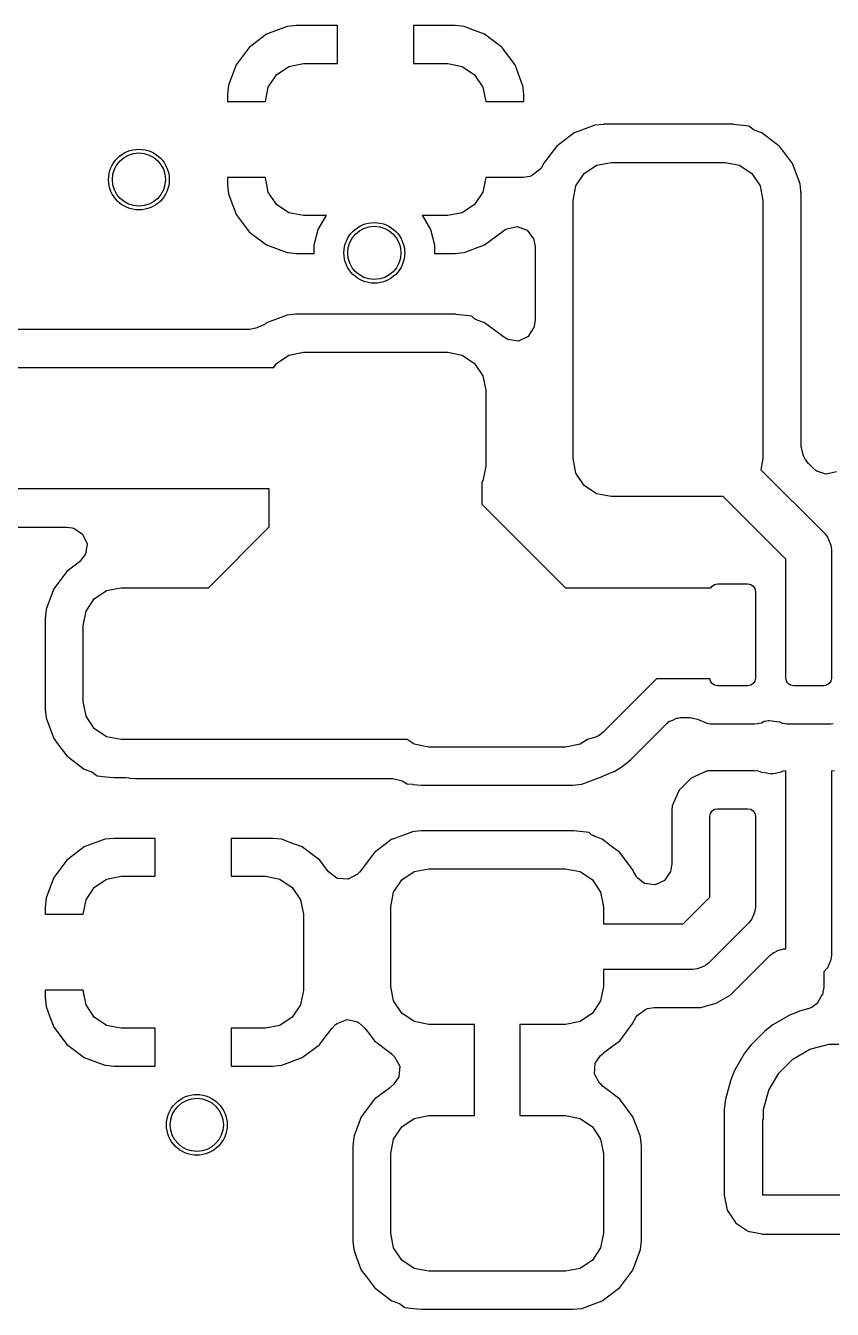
# Model space of a CAD drawing. Header units: inches. Extents: x 0.01 to 5.35, y 0.01 to 3.37.
# Drawn here: x 1.5702 to 1.7792, y 2.6481 to 2.9807 of the extents above; entities that cross this region are included whole.
import ezdxf

# ---------------------------------------------------------------- set-up
doc = ezdxf.new("R2010")
doc.units = ezdxf.units.IN
doc.header["$MEASUREMENT"] = 0
doc.layers.add('BLACK', color=250, linetype='CONTINUOUS')

msp = doc.modelspace()

# ---------------------------------------------------------------- linework, layer by layer
at = {"layer": 'BLACK', "linetype": 'CONTINUOUS'}
for p, q in [((1.63263, 2.97852), (1.6281, 2.97513)), ((1.63794, 2.9805), (1.63263, 2.97852)), ((1.63263, 2.97852), (1.63263, 2.97852)), ((1.64028, 2.98075), (1.63794, 2.9805)), ((1.63794, 2.9805), (1.63794, 2.9805)), ((1.65102, 2.98075), (1.64028, 2.98075)), ((1.65102, 2.97091), (1.65102, 2.98075)), ((1.68145, 2.98075), (1.67071, 2.98075)), ((1.67071, 2.98075), (1.67071, 2.97091)), ((1.68379, 2.9805), (1.68145, 2.98075)), ((1.68145, 2.98075), (1.68145, 2.98075)), ((1.68579, 2.97975), (1.68379, 2.9805)), ((1.68379, 2.9805), (1.68379, 2.9805)), ((1.6891, 2.97852), (1.68579, 2.97975)), ((1.69126, 2.9769), (1.6891, 2.97852)), ((1.6891, 2.97852), (1.6891, 2.97852)), ((1.6281, 2.97513), (1.62471, 2.97059)), ((1.6281, 2.97513), (1.6281, 2.97513)), ((1.69363, 2.97513), (1.69126, 2.9769)), ((1.69376, 2.97495), (1.69363, 2.97513)), ((1.69363, 2.97513), (1.69363, 2.97513)), ((1.69702, 2.97059), (1.69376, 2.97495)), ((1.62471, 2.97059), (1.62273, 2.96529)), ((1.62471, 2.97059), (1.62471, 2.97059)), ((1.63307, 2.96483), (1.63521, 2.96802)), ((1.63521, 2.96802), (1.6384, 2.97016)), ((1.6384, 2.97016), (1.64217, 2.97091)), ((1.64217, 2.97091), (1.65102, 2.97091)), ((1.67071, 2.97091), (1.67957, 2.97091)), ((1.67957, 2.97091), (1.68333, 2.97016)), ((1.68333, 2.97016), (1.68653, 2.96802)), ((1.68653, 2.96802), (1.68866, 2.96483)), ((1.69897, 2.96536), (1.69702, 2.97059)), ((1.69702, 2.97059), (1.69702, 2.97059)), ((1.62273, 2.96529), (1.62248, 2.96295)), ((1.62273, 2.96529), (1.62273, 2.96529)), ((1.63232, 2.96106), (1.63307, 2.96483)), ((1.68866, 2.96483), (1.68941, 2.96106)), ((1.699, 2.96529), (1.69897, 2.96536)), ((1.69925, 2.96295), (1.699, 2.96529)), ((1.699, 2.96529), (1.699, 2.96529)), ((1.62248, 2.96295), (1.62248, 2.96106)), ((1.62248, 2.96295), (1.62248, 2.96295)), ((1.62248, 2.96106), (1.63232, 2.96106)), ((1.68941, 2.96106), (1.69925, 2.96106)), ((1.69925, 2.96106), (1.69925, 2.96295)), ((1.69925, 2.96295), (1.69925, 2.96295)), ((1.69925, 2.96295), (1.69925, 2.96295)), ((1.69925, 2.96295), (1.69925, 2.96295)), ((1.71766, 2.95492), (1.71376, 2.95347)), ((1.71986, 2.95516), (1.71766, 2.95492)), ((1.71993, 2.95517), (1.71986, 2.95516)), ((1.72, 2.95518), (1.71993, 2.95517)), ((1.72001, 2.95518), (1.72, 2.95518)), ((1.7533, 2.95518), (1.72001, 2.95518)), ((1.75342, 2.95518), (1.7533, 2.95518)), ((1.7533, 2.95518), (1.7533, 2.95518)), ((1.7533, 2.95518), (1.7533, 2.95518)), ((1.75361, 2.95514), (1.75342, 2.95518)), ((1.75762, 2.95471), (1.75361, 2.95514)), ((1.75901, 2.95367), (1.75762, 2.95471)), ((1.71235, 2.95294), (1.70781, 2.94955)), ((1.71376, 2.95347), (1.71235, 2.95294)), ((1.71235, 2.95294), (1.71235, 2.95294)), ((1.76096, 2.95294), (1.75901, 2.95367)), ((1.76319, 2.95127), (1.76096, 2.95294)), ((1.76096, 2.95294), (1.76096, 2.95294)), ((1.76096, 2.95294), (1.76096, 2.95294)), ((1.76096, 2.95294), (1.76096, 2.95294)), ((1.76549, 2.94955), (1.76319, 2.95127)), ((1.70654, 2.94784), (1.70457, 2.94522)), ((1.70781, 2.94955), (1.70654, 2.94784)), ((1.70781, 2.94955), (1.70781, 2.94955)), ((1.70781, 2.94955), (1.70781, 2.94955)), ((1.76579, 2.94916), (1.76549, 2.94955)), ((1.76549, 2.94955), (1.76549, 2.94955)), ((1.76889, 2.94501), (1.76579, 2.94916)), ((1.70436, 2.9449), (1.70384, 2.94401)), ((1.70439, 2.94496), (1.70436, 2.9449)), ((1.70436, 2.9449), (1.70436, 2.9449)), ((1.70441, 2.94498), (1.70439, 2.94496)), ((1.70442, 2.94501), (1.70441, 2.94498)), ((1.70457, 2.94522), (1.70442, 2.94501)), ((1.70442, 2.94501), (1.70442, 2.94501)), ((1.71493, 2.94243), (1.71812, 2.94457)), ((1.71812, 2.94457), (1.72189, 2.94531)), ((1.72189, 2.94531), (1.75142, 2.94531)), ((1.75142, 2.94531), (1.75518, 2.94457)), ((1.75518, 2.94457), (1.75838, 2.94243)), ((1.76983, 2.94249), (1.76889, 2.94501)), ((1.76889, 2.94501), (1.76889, 2.94501)), ((1.76889, 2.94501), (1.76889, 2.94501)), ((1.76889, 2.94501), (1.76889, 2.94501)), ((1.63232, 2.94138), (1.62248, 2.94138)), ((1.62248, 2.94138), (1.62248, 2.93949)), ((1.63307, 2.93761), (1.63232, 2.94138)), ((1.68941, 2.94138), (1.68866, 2.93761)), ((1.69911, 2.94138), (1.68941, 2.94138)), ((1.70081, 2.94169), (1.69911, 2.94138)), ((1.70125, 2.94185), (1.70081, 2.94169)), ((1.70346, 2.9435), (1.70125, 2.94185)), ((1.70358, 2.94366), (1.70346, 2.9435)), ((1.70384, 2.94401), (1.70358, 2.94366)), ((1.7128, 2.93924), (1.71493, 2.94243)), ((1.75838, 2.94243), (1.76051, 2.93924)), ((1.77079, 2.93992), (1.76983, 2.94249)), ((1.62248, 2.93949), (1.62273, 2.93715)), ((1.71205, 2.93547), (1.7128, 2.93924)), ((1.76051, 2.93924), (1.76126, 2.93547)), ((1.77087, 2.9397), (1.77079, 2.93992)), ((1.77095, 2.939), (1.77087, 2.9397)), ((1.77087, 2.9397), (1.77087, 2.9397)), ((1.77087, 2.9397), (1.77087, 2.9397)), ((1.77109, 2.93765), (1.77095, 2.939)), ((1.62273, 2.93715), (1.62273, 2.93715)), ((1.62273, 2.93715), (1.62361, 2.93481)), ((1.62361, 2.93481), (1.62471, 2.93185)), ((1.63521, 2.93442), (1.63307, 2.93761)), ((1.6384, 2.93228), (1.63521, 2.93442)), ((1.68653, 2.93442), (1.68333, 2.93228)), ((1.68866, 2.93761), (1.68653, 2.93442)), ((1.71205, 2.86854), (1.71205, 2.93547)), ((1.76126, 2.93547), (1.76126, 2.86854)), ((1.77111, 2.9375), (1.77109, 2.93765)), ((1.77112, 2.93743), (1.77111, 2.9375)), ((1.77112, 2.93736), (1.77112, 2.93743)), ((1.77112, 2.8716), (1.77112, 2.93736)), ((1.62471, 2.93185), (1.62471, 2.93185)), ((1.62471, 2.93185), (1.62631, 2.92971)), ((1.64217, 2.93154), (1.6384, 2.93228)), ((1.64814, 2.93154), (1.64217, 2.93154)), ((1.64599, 2.92788), (1.64805, 2.93145)), ((1.64805, 2.93145), (1.64814, 2.93154)), ((1.67957, 2.93154), (1.67295, 2.93154)), ((1.67295, 2.93154), (1.67304, 2.93145)), ((1.67304, 2.93145), (1.67509, 2.92788)), ((1.68333, 2.93228), (1.67957, 2.93154)), ((1.62631, 2.92971), (1.6281, 2.92732)), ((1.64493, 2.92391), (1.64599, 2.92788)), ((1.67509, 2.92788), (1.67616, 2.92391)), ((1.69378, 2.92741), (1.6944, 2.92784)), ((1.6944, 2.92784), (1.69486, 2.92809)), ((1.69486, 2.92809), (1.69755, 2.92867)), ((1.69755, 2.92867), (1.70012, 2.92771)), ((1.6281, 2.92732), (1.6281, 2.92732)), ((1.6281, 2.92732), (1.62851, 2.92701)), ((1.62851, 2.92701), (1.63263, 2.92392)), ((1.6891, 2.92392), (1.69363, 2.92732)), ((1.69363, 2.92732), (1.69377, 2.92742)), ((1.69363, 2.92732), (1.69363, 2.92732)), ((1.69377, 2.92742), (1.69378, 2.92741)), ((1.70012, 2.92771), (1.70177, 2.92551)), ((1.70177, 2.92551), (1.70188, 2.92523)), ((1.70188, 2.92523), (1.70219, 2.92352)), ((1.63263, 2.92392), (1.63263, 2.92392)), ((1.63263, 2.92392), (1.63794, 2.92194)), ((1.63794, 2.92194), (1.63794, 2.92194)), ((1.63794, 2.92194), (1.63821, 2.92192)), ((1.63821, 2.92192), (1.64028, 2.92169)), ((1.64028, 2.92169), (1.64028, 2.92169)), ((1.64028, 2.92169), (1.64028, 2.92169)), ((1.64028, 2.92169), (1.64493, 2.92169)), ((1.64493, 2.92169), (1.64493, 2.92391)), ((1.67616, 2.92391), (1.67616, 2.92169)), ((1.67616, 2.92169), (1.68145, 2.92169)), ((1.68145, 2.92169), (1.68286, 2.92184)), ((1.68145, 2.92169), (1.68145, 2.92169)), ((1.68145, 2.92169), (1.68145, 2.92169)), ((1.68286, 2.92184), (1.68379, 2.92194)), ((1.68379, 2.92194), (1.6891, 2.92392)), ((1.68379, 2.92194), (1.68379, 2.92194)), ((1.6891, 2.92392), (1.6891, 2.92392)), ((1.70219, 2.92352), (1.70219, 2.90428)), ((1.63793, 2.90571), (1.63262, 2.90373)), ((1.64014, 2.90595), (1.63793, 2.90571)), ((1.63793, 2.90571), (1.63793, 2.90571)), ((1.6402, 2.90596), (1.64014, 2.90595)), ((1.64028, 2.90596), (1.6402, 2.90596)), ((1.68145, 2.90596), (1.64028, 2.90596)), ((1.64028, 2.90596), (1.64028, 2.90596)), ((1.68156, 2.90596), (1.68145, 2.90596)), ((1.68145, 2.90596), (1.68145, 2.90596)), ((1.68145, 2.90596), (1.68145, 2.90596)), ((1.68176, 2.90593), (1.68156, 2.90596)), ((1.68577, 2.9055), (1.68176, 2.90593)), ((1.68647, 2.90478), (1.68577, 2.9055)), ((1.6868, 2.90459), (1.68647, 2.90478)), ((1.68911, 2.90373), (1.6868, 2.90459)), ((1.62816, 2.90203), (1.54847, 2.90203)), ((1.62986, 2.90234), (1.62816, 2.90203)), ((1.63099, 2.90276), (1.62986, 2.90234)), ((1.63221, 2.90342), (1.63099, 2.90276)), ((1.63262, 2.90373), (1.63221, 2.90342)), ((1.63262, 2.90373), (1.63262, 2.90373)), ((1.69364, 2.90034), (1.68911, 2.90373)), ((1.68911, 2.90373), (1.68911, 2.90373)), ((1.70122, 2.90148), (1.70037, 2.90017)), ((1.70141, 2.90164), (1.70122, 2.90148)), ((1.70148, 2.90189), (1.70141, 2.90164)), ((1.70186, 2.90248), (1.70148, 2.90189)), ((1.70199, 2.90291), (1.70186, 2.90248)), ((1.70217, 2.90387), (1.70199, 2.90291)), ((1.70219, 2.90428), (1.70213, 2.90408)), ((1.70213, 2.90408), (1.70217, 2.90387)), ((1.69368, 2.9003), (1.69364, 2.90034)), ((1.69364, 2.90034), (1.69364, 2.90034)), ((1.69364, 2.90034), (1.69364, 2.90034)), ((1.69373, 2.90027), (1.69368, 2.9003)), ((1.69378, 2.90023), (1.69373, 2.90027)), ((1.69379, 2.90024), (1.69378, 2.90023)), ((1.69485, 2.89955), (1.69379, 2.90024)), ((1.69515, 2.89941), (1.69485, 2.89955)), ((1.69787, 2.89902), (1.69515, 2.89941)), ((1.70037, 2.90017), (1.69787, 2.89902)), ((1.63521, 2.89322), (1.6384, 2.89535)), ((1.6384, 2.89535), (1.64217, 2.8961)), ((1.64217, 2.8961), (1.67957, 2.8961)), ((1.67957, 2.8961), (1.68333, 2.89535)), ((1.68333, 2.89535), (1.68653, 2.89322)), ((1.54833, 2.89217), (1.6345, 2.89217)), ((1.6345, 2.89217), (1.63521, 2.89322)), ((1.68653, 2.89322), (1.68866, 2.89003)), ((1.68866, 2.89003), (1.68941, 2.88626)), ((1.68941, 2.88626), (1.68941, 2.86657)), ((1.77172, 2.86926), (1.77112, 2.8716)), ((1.7128, 2.86478), (1.71205, 2.86854)), ((1.76126, 2.86854), (1.76069, 2.86566)), ((1.77222, 2.86836), (1.77172, 2.86926)), ((1.77305, 2.86724), (1.77222, 2.86836)), ((1.68941, 2.86657), (1.68866, 2.86281)), ((1.71493, 2.86158), (1.7128, 2.86478)), ((1.76069, 2.86566), (1.77725, 2.8491)), ((1.77417, 2.86612), (1.77305, 2.86724)), ((1.77498, 2.86547), (1.77417, 2.86612)), ((1.77524, 2.8653), (1.77498, 2.86547)), ((1.77753, 2.86454), (1.77524, 2.8653)), ((1.7776, 2.86453), (1.77753, 2.86454)), ((1.78029, 2.86512), (1.7776, 2.86453)), ((1.68866, 2.86281), (1.68843, 2.86246)), ((1.68843, 2.86246), (1.68843, 2.85673)), ((1.71812, 2.85945), (1.71493, 2.86158)), ((1.63331, 2.86067), (1.54833, 2.86067)), ((1.63331, 2.85083), (1.63331, 2.86067)), ((1.72189, 2.8587), (1.71812, 2.85945)), ((1.75094, 2.8587), (1.72189, 2.8587)), ((1.76717, 2.84248), (1.75094, 2.8587)), ((1.68843, 2.85673), (1.71008, 2.83508)), ((1.5458, 2.85081), (1.58083, 2.85081)), ((1.58083, 2.85081), (1.5822, 2.85061)), ((1.5822, 2.85061), (1.58263, 2.85048)), ((1.58263, 2.85048), (1.58495, 2.849)), ((1.58495, 2.849), (1.58609, 2.84649)), ((1.61756, 2.83508), (1.63331, 2.85083)), ((1.77725, 2.8491), (1.77798, 2.8482)), ((1.77798, 2.8482), (1.77824, 2.84757)), ((1.58609, 2.84649), (1.5857, 2.84377)), ((1.77824, 2.84757), (1.77886, 2.84607)), ((1.77886, 2.84607), (1.77898, 2.84492)), ((1.77898, 2.84492), (1.77898, 2.83409)), ((1.58413, 2.84177), (1.58085, 2.83931)), ((1.58564, 2.84365), (1.58413, 2.84177)), ((1.5857, 2.84377), (1.58564, 2.84365)), ((1.5857, 2.84377), (1.5857, 2.84377)), ((1.76717, 2.83409), (1.76717, 2.84248)), ((1.58084, 2.83931), (1.57745, 2.83478)), ((1.58085, 2.83931), (1.58084, 2.83931)), ((1.58084, 2.83931), (1.58084, 2.83931)), ((1.57745, 2.83478), (1.5755, 2.82956)), ((1.57745, 2.83478), (1.57745, 2.83478)), ((1.57745, 2.83478), (1.57745, 2.83478)), ((1.59115, 2.83433), (1.59492, 2.83508)), ((1.59492, 2.83508), (1.61756, 2.83508)), ((1.71008, 2.83508), (1.74778, 2.83508)), ((1.74778, 2.83508), (1.74806, 2.83549)), ((1.74806, 2.83549), (1.7487, 2.83591)), ((1.7487, 2.83591), (1.74945, 2.83606)), ((1.74945, 2.83606), (1.75732, 2.83606)), ((1.75732, 2.83606), (1.75808, 2.83591)), ((1.75808, 2.83591), (1.75871, 2.83549)), ((1.75871, 2.83549), (1.75914, 2.83485)), ((1.75914, 2.83485), (1.75929, 2.83409)), ((1.58583, 2.829), (1.58796, 2.8322)), ((1.58796, 2.8322), (1.59115, 2.83433)), ((1.75929, 2.83409), (1.75929, 2.81165)), ((1.76717, 2.81165), (1.76717, 2.83409)), ((1.77898, 2.83409), (1.77898, 2.81165)), ((1.57547, 2.82947), (1.57522, 2.82712)), ((1.5755, 2.82956), (1.57547, 2.82947)), ((1.57547, 2.82947), (1.57547, 2.82947)), ((1.5755, 2.82956), (1.5755, 2.82956)), ((1.58508, 2.82524), (1.58583, 2.829)), ((1.57522, 2.82712), (1.57522, 2.82712)), ((1.57522, 2.82712), (1.57522, 2.80367)), ((1.58508, 2.80555), (1.58508, 2.82524)), ((1.7337, 2.81146), (1.71988, 2.79763)), ((1.74752, 2.81146), (1.7337, 2.81146)), ((1.74763, 2.8109), (1.74752, 2.81146)), ((1.75929, 2.81165), (1.75914, 2.8109)), ((1.76732, 2.8109), (1.76717, 2.81165)), ((1.77898, 2.81165), (1.77883, 2.8109)), ((1.74806, 2.81026), (1.74763, 2.8109)), ((1.7487, 2.80983), (1.74806, 2.81026)), ((1.74945, 2.80969), (1.7487, 2.80983)), ((1.75732, 2.80969), (1.74945, 2.80969)), ((1.75808, 2.80983), (1.75732, 2.80969)), ((1.75871, 2.81026), (1.75808, 2.80983)), ((1.75914, 2.8109), (1.75871, 2.81026)), ((1.76774, 2.81026), (1.76732, 2.8109)), ((1.76838, 2.80983), (1.76774, 2.81026)), ((1.76913, 2.80969), (1.76838, 2.80983)), ((1.77701, 2.80969), (1.76913, 2.80969)), ((1.77776, 2.80983), (1.77701, 2.80969)), ((1.7784, 2.81026), (1.77776, 2.80983)), ((1.77883, 2.8109), (1.7784, 2.81026)), ((1.58583, 2.80178), (1.58508, 2.80555)), ((1.57522, 2.80367), (1.57522, 2.80359)), ((1.57522, 2.80359), (1.57523, 2.80353)), ((1.57523, 2.80353), (1.57547, 2.80132)), ((1.57547, 2.80132), (1.57641, 2.79878)), ((1.58796, 2.79859), (1.58583, 2.80178)), ((1.73916, 2.80126), (1.73945, 2.80138)), ((1.73945, 2.80138), (1.73989, 2.8014)), ((1.73989, 2.8014), (1.74236, 2.8014)), ((1.74236, 2.8014), (1.74433, 2.80098)), ((1.57641, 2.79878), (1.57745, 2.79601)), ((1.59115, 2.79646), (1.58796, 2.79859)), ((1.72699, 2.79052), (1.73644, 2.79997)), ((1.73644, 2.79997), (1.73671, 2.80012)), ((1.73671, 2.80012), (1.73689, 2.80037)), ((1.73689, 2.80037), (1.7379, 2.80077)), ((1.7379, 2.80077), (1.73885, 2.80129)), ((1.73885, 2.80129), (1.73916, 2.80126)), ((1.74433, 2.80098), (1.74669, 2.79994)), ((1.74669, 2.79994), (1.74768, 2.79982)), ((1.74768, 2.79982), (1.75909, 2.79982)), ((1.75909, 2.79982), (1.75912, 2.79983)), ((1.75909, 2.79982), (1.75909, 2.79982)), ((1.75912, 2.79983), (1.7598, 2.79991)), ((1.7598, 2.79991), (1.76002, 2.79992)), ((1.76002, 2.79992), (1.7603, 2.79996)), ((1.7603, 2.79996), (1.7609, 2.80003)), ((1.7609, 2.80003), (1.76157, 2.80045)), ((1.76157, 2.80045), (1.76225, 2.80059)), ((1.76225, 2.80059), (1.76258, 2.80063)), ((1.76258, 2.80063), (1.76285, 2.80067)), ((1.76285, 2.80067), (1.76554, 2.80031)), ((1.76554, 2.80031), (1.76627, 2.79998)), ((1.76627, 2.79998), (1.76636, 2.79994)), ((1.76636, 2.79994), (1.76638, 2.79994)), ((1.76638, 2.79994), (1.76638, 2.79994)), ((1.76638, 2.79994), (1.76737, 2.79982)), ((1.76737, 2.79982), (1.77877, 2.79982)), ((1.77877, 2.79982), (1.77878, 2.79982)), ((1.77878, 2.79982), (1.77881, 2.79983)), ((1.77881, 2.79983), (1.77948, 2.79991)), ((1.57745, 2.79601), (1.57745, 2.79601)), ((1.57745, 2.79601), (1.57856, 2.79453)), ((1.59492, 2.79571), (1.59115, 2.79646)), ((1.59863, 2.79571), (1.59492, 2.79571)), ((1.66905, 2.79571), (1.59863, 2.79571)), ((1.67088, 2.79449), (1.66905, 2.79571)), ((1.71576, 2.79577), (1.71385, 2.79449)), ((1.71786, 2.79631), (1.71576, 2.79577)), ((1.71877, 2.7968), (1.71786, 2.79631)), ((1.71988, 2.79763), (1.71877, 2.7968)), ((1.57856, 2.79453), (1.58084, 2.79147)), ((1.58084, 2.79147), (1.58084, 2.79147)), ((1.58084, 2.79147), (1.58125, 2.79117)), ((1.67465, 2.79374), (1.67088, 2.79449)), ((1.71008, 2.79374), (1.67465, 2.79374)), ((1.71385, 2.79449), (1.71008, 2.79374)), ((1.58125, 2.79117), (1.58538, 2.78808)), ((1.58538, 2.78808), (1.58538, 2.78808)), ((1.58538, 2.78808), (1.58733, 2.78735)), ((1.72359, 2.78797), (1.72479, 2.78875)), ((1.72479, 2.78875), (1.72591, 2.78958)), ((1.72591, 2.78958), (1.72699, 2.79052)), ((1.58733, 2.78735), (1.58872, 2.78631)), ((1.58872, 2.78631), (1.59096, 2.78607)), ((1.59096, 2.78607), (1.59096, 2.78607)), ((1.59096, 2.78607), (1.59096, 2.78607)), ((1.59096, 2.78607), (1.59304, 2.78585)), ((1.59304, 2.78585), (1.59619, 2.78585)), ((1.59619, 2.78585), (1.59689, 2.7858)), ((1.59689, 2.7858), (1.59717, 2.78576)), ((1.59717, 2.78576), (1.5972, 2.78575)), ((1.5972, 2.78575), (1.59863, 2.78565)), ((1.59863, 2.78565), (1.66534, 2.78565)), ((1.66534, 2.78565), (1.66775, 2.78502)), ((1.66775, 2.78502), (1.66906, 2.78428)), ((1.71431, 2.78413), (1.71962, 2.78611)), ((1.71962, 2.78611), (1.71976, 2.78619)), ((1.71962, 2.78611), (1.71962, 2.78611)), ((1.71976, 2.78619), (1.7198, 2.78623)), ((1.7198, 2.78623), (1.72069, 2.7867)), ((1.72069, 2.7867), (1.72091, 2.78678)), ((1.72091, 2.78678), (1.72268, 2.78748)), ((1.72268, 2.78748), (1.72359, 2.78797)), ((1.74265, 2.78576), (1.73952, 2.78263)), ((1.74659, 2.7875), (1.74265, 2.78576)), ((1.74668, 2.78754), (1.74659, 2.7875)), ((1.74669, 2.78754), (1.74668, 2.78754)), ((1.74698, 2.78758), (1.74669, 2.78754)), ((1.74669, 2.78754), (1.74669, 2.78754)), ((1.74669, 2.78754), (1.74669, 2.78754)), ((1.74768, 2.78766), (1.74698, 2.78758)), ((1.74768, 2.78766), (1.74768, 2.78766)), ((1.75909, 2.78766), (1.74768, 2.78766)), ((1.74768, 2.78766), (1.74768, 2.78766)), ((1.74768, 2.78766), (1.74768, 2.78766)), ((1.76008, 2.78754), (1.75909, 2.78766)), ((1.76094, 2.78716), (1.76008, 2.78754)), ((1.76008, 2.78754), (1.76008, 2.78754)), ((1.76226, 2.78698), (1.76094, 2.78716)), ((1.7634, 2.78677), (1.76226, 2.78698)), ((1.76351, 2.78682), (1.7634, 2.78677)), ((1.76363, 2.7868), (1.76351, 2.78682)), ((1.7639, 2.78684), (1.76363, 2.7868)), ((1.76453, 2.78692), (1.7639, 2.78684)), ((1.76587, 2.7873), (1.76453, 2.78692)), ((1.76638, 2.78752), (1.76587, 2.7873)), ((1.76717, 2.78761), (1.76638, 2.78752)), ((1.76717, 2.74145), (1.76717, 2.78761)), ((1.77976, 2.78752), (1.77898, 2.78761)), ((1.77898, 2.78761), (1.77898, 2.7398)), ((1.66906, 2.78428), (1.67041, 2.78413)), ((1.67041, 2.78413), (1.67056, 2.78411)), ((1.67056, 2.78411), (1.67276, 2.78388)), ((1.67276, 2.78388), (1.71196, 2.78388)), ((1.71196, 2.78388), (1.71431, 2.78413)), ((1.73952, 2.78263), (1.73773, 2.77858)), ((1.7377, 2.7783), (1.73762, 2.77759)), ((1.73771, 2.77848), (1.7377, 2.7783)), ((1.73773, 2.77858), (1.73771, 2.77848)), ((1.73762, 2.77759), (1.73762, 2.76342)), ((1.74748, 2.77583), (1.74763, 2.77658)), ((1.74748, 2.76461), (1.74748, 2.77583)), ((1.74763, 2.77658), (1.74806, 2.77722)), ((1.74806, 2.77722), (1.7487, 2.77765)), ((1.7487, 2.77765), (1.74945, 2.7778)), ((1.74945, 2.7778), (1.75732, 2.7778)), ((1.75732, 2.7778), (1.75808, 2.77765)), ((1.75808, 2.77765), (1.75871, 2.77722)), ((1.75871, 2.77722), (1.75914, 2.77658)), ((1.75914, 2.77658), (1.75929, 2.77583)), ((1.75929, 2.77583), (1.75929, 2.76461)), ((1.67041, 2.77185), (1.66531, 2.76995)), ((1.67262, 2.77209), (1.67041, 2.77185)), ((1.67268, 2.7721), (1.67262, 2.77209)), ((1.67276, 2.77211), (1.67268, 2.7721)), ((1.71196, 2.77211), (1.67276, 2.77211)), ((1.67276, 2.77211), (1.67276, 2.77211)), ((1.71208, 2.77211), (1.71196, 2.77211)), ((1.71196, 2.77211), (1.71196, 2.77211)), ((1.71196, 2.77211), (1.71196, 2.77211)), ((1.71227, 2.77207), (1.71208, 2.77211)), ((1.71624, 2.77165), (1.71227, 2.77207)), ((1.71678, 2.77104), (1.71624, 2.77165)), ((1.59069, 2.76987), (1.58539, 2.76789)), ((1.59304, 2.77012), (1.59069, 2.76987)), ((1.59069, 2.76987), (1.59069, 2.76987)), ((1.60378, 2.77012), (1.59304, 2.77012)), ((1.60378, 2.76028), (1.60378, 2.77012)), ((1.63421, 2.77012), (1.62346, 2.77012)), ((1.62346, 2.77012), (1.62346, 2.76028)), ((1.63655, 2.76987), (1.63421, 2.77012)), ((1.63421, 2.77012), (1.63421, 2.77012)), ((1.63865, 2.76908), (1.63655, 2.76987)), ((1.63655, 2.76987), (1.63655, 2.76987)), ((1.64185, 2.76789), (1.63865, 2.76908)), ((1.6651, 2.76987), (1.66057, 2.76648)), ((1.66531, 2.76995), (1.6651, 2.76987)), ((1.6651, 2.76987), (1.6651, 2.76987)), ((1.71727, 2.7709), (1.71678, 2.77104)), ((1.71767, 2.7706), (1.71727, 2.7709)), ((1.71962, 2.76987), (1.71767, 2.7706)), ((1.72161, 2.76838), (1.71962, 2.76987)), ((1.71962, 2.76987), (1.71962, 2.76987)), ((1.71962, 2.76987), (1.71962, 2.76987)), ((1.71962, 2.76987), (1.71962, 2.76987)), ((1.72416, 2.76648), (1.72161, 2.76838)), ((1.58539, 2.76789), (1.58086, 2.7645)), ((1.58539, 2.76789), (1.58539, 2.76789)), ((1.64374, 2.76648), (1.64185, 2.76789)), ((1.64185, 2.76789), (1.64185, 2.76789)), ((1.64639, 2.7645), (1.64374, 2.76648)), ((1.66057, 2.76648), (1.65713, 2.76188)), ((1.66057, 2.76648), (1.66057, 2.76648)), ((1.66057, 2.76648), (1.66057, 2.76648)), ((1.72489, 2.76549), (1.72416, 2.76648)), ((1.72416, 2.76648), (1.72416, 2.76648)), ((1.72755, 2.76194), (1.72489, 2.76549)), ((1.58086, 2.7645), (1.57747, 2.75996)), ((1.58086, 2.7645), (1.58086, 2.7645)), ((1.64866, 2.76146), (1.64639, 2.7645)), ((1.64639, 2.7645), (1.64639, 2.7645)), ((1.64639, 2.7645), (1.64639, 2.7645)), ((1.65086, 2.75981), (1.64866, 2.76146)), ((1.65713, 2.76188), (1.65667, 2.76135)), ((1.66769, 2.75936), (1.67088, 2.76149)), ((1.67088, 2.76149), (1.67465, 2.76224)), ((1.67465, 2.76224), (1.71008, 2.76224)), ((1.71008, 2.76224), (1.71385, 2.76149)), ((1.71385, 2.76149), (1.71704, 2.75936)), ((1.72769, 2.76156), (1.72755, 2.76194)), ((1.72755, 2.76194), (1.72755, 2.76194)), ((1.7277, 2.76154), (1.72769, 2.76156)), ((1.72859, 2.76005), (1.7277, 2.76154)), ((1.73727, 2.76152), (1.73578, 2.7592)), ((1.73742, 2.76204), (1.73727, 2.76152)), ((1.73762, 2.76342), (1.73742, 2.76204)), ((1.74748, 2.75485), (1.74748, 2.76461)), ((1.75929, 2.76461), (1.75929, 2.7524)), ((1.57747, 2.75996), (1.57549, 2.75466)), ((1.57747, 2.75996), (1.57747, 2.75996)), ((1.58796, 2.75739), (1.59115, 2.75953)), ((1.59115, 2.75953), (1.59492, 2.76028)), ((1.59492, 2.76028), (1.60378, 2.76028)), ((1.62346, 2.76028), (1.63232, 2.76028)), ((1.63232, 2.76028), (1.63609, 2.75953)), ((1.63609, 2.75953), (1.63928, 2.75739)), ((1.65103, 2.75975), (1.65086, 2.75981)), ((1.65377, 2.75955), (1.65103, 2.75975)), ((1.65619, 2.76087), (1.65377, 2.75955)), ((1.65667, 2.76135), (1.65619, 2.76087)), ((1.66555, 2.75617), (1.66769, 2.75936)), ((1.71704, 2.75936), (1.71917, 2.75617)), ((1.72879, 2.75981), (1.72859, 2.76005)), ((1.72889, 2.7597), (1.72879, 2.75981)), ((1.73055, 2.75845), (1.72889, 2.7597)), ((1.73328, 2.75806), (1.73055, 2.75845)), ((1.73578, 2.7592), (1.73328, 2.75806)), ((1.58583, 2.7542), (1.58796, 2.75739)), ((1.63928, 2.75739), (1.64142, 2.7542)), ((1.6648, 2.7524), (1.66555, 2.75617)), ((1.71917, 2.75617), (1.71992, 2.7524)), ((1.74061, 2.74797), (1.74748, 2.75485)), ((1.57549, 2.75466), (1.57524, 2.75232)), ((1.57524, 2.75232), (1.57524, 2.75232)), ((1.57524, 2.75232), (1.57524, 2.75043)), ((1.57549, 2.75466), (1.57549, 2.75466)), ((1.58508, 2.75043), (1.58583, 2.7542)), ((1.64142, 2.7542), (1.64217, 2.75043)), ((1.6648, 2.73173), (1.6648, 2.7524)), ((1.71992, 2.7524), (1.71992, 2.74797)), ((1.75929, 2.7524), (1.75918, 2.75125)), ((1.57524, 2.75043), (1.58508, 2.75043)), ((1.64217, 2.75043), (1.64217, 2.73075)), ((1.75756, 2.74823), (1.74723, 2.73789)), ((1.7583, 2.74912), (1.75756, 2.74823)), ((1.75886, 2.75048), (1.7583, 2.74912)), ((1.75918, 2.75125), (1.75886, 2.75048)), ((1.71992, 2.74797), (1.74061, 2.74797)), ((1.76613, 2.74135), (1.76658, 2.74147)), ((1.76658, 2.74147), (1.76682, 2.7415)), ((1.76682, 2.7415), (1.76683, 2.74139)), ((1.76683, 2.74139), (1.76717, 2.74145)), ((1.75273, 2.72945), (1.76295, 2.73967)), ((1.76295, 2.73967), (1.76307, 2.73973)), ((1.76307, 2.73973), (1.76314, 2.73985)), ((1.76314, 2.73985), (1.76365, 2.74021)), ((1.76365, 2.74021), (1.76375, 2.74029)), ((1.76375, 2.74029), (1.76384, 2.74034)), ((1.76384, 2.74034), (1.76407, 2.7405)), ((1.76407, 2.7405), (1.76429, 2.74063)), ((1.76429, 2.74063), (1.7643, 2.74062)), ((1.7643, 2.74062), (1.76494, 2.741)), ((1.76494, 2.741), (1.76509, 2.74106)), ((1.76509, 2.74106), (1.76524, 2.74112)), ((1.76509, 2.74106), (1.76509, 2.74106)), ((1.76509, 2.74106), (1.76509, 2.74106)), ((1.76524, 2.74112), (1.76596, 2.74131)), ((1.76596, 2.74132), (1.76606, 2.74135)), ((1.76596, 2.74131), (1.76596, 2.74132)), ((1.76606, 2.74135), (1.76613, 2.74135)), ((1.77886, 2.73865), (1.77798, 2.73652)), ((1.77898, 2.7398), (1.77886, 2.73865)), ((1.74305, 2.73616), (1.71992, 2.73616)), ((1.71992, 2.73616), (1.71992, 2.73173)), ((1.7442, 2.73627), (1.74305, 2.73616)), ((1.74541, 2.73677), (1.7442, 2.73627)), ((1.74633, 2.73716), (1.74541, 2.73677)), ((1.74723, 2.73789), (1.74633, 2.73716)), ((1.77798, 2.73652), (1.77699, 2.73553)), ((1.77699, 2.73553), (1.77699, 2.73146)), ((1.66555, 2.72797), (1.6648, 2.73173)), ((1.71992, 2.73173), (1.71917, 2.72797)), ((1.77699, 2.73146), (1.77681, 2.73025)), ((1.58508, 2.73075), (1.57524, 2.73075)), ((1.57524, 2.73075), (1.57524, 2.72886)), ((1.57524, 2.72886), (1.57549, 2.72652)), ((1.58583, 2.72698), (1.58508, 2.73075)), ((1.64217, 2.73075), (1.64142, 2.72698)), ((1.74914, 2.72737), (1.75273, 2.72945)), ((1.7766, 2.72962), (1.77551, 2.72762)), ((1.77665, 2.7296), (1.7766, 2.72962)), ((1.77679, 2.73009), (1.77665, 2.7296)), ((1.7768, 2.73015), (1.77679, 2.73009)), ((1.77682, 2.73018), (1.7768, 2.73015)), ((1.77681, 2.73025), (1.77682, 2.73018)), ((1.57549, 2.72652), (1.57549, 2.72652)), ((1.57549, 2.72652), (1.57637, 2.72415)), ((1.58796, 2.72379), (1.58583, 2.72698)), ((1.64142, 2.72698), (1.63928, 2.72379)), ((1.66769, 2.72477), (1.66555, 2.72797)), ((1.71917, 2.72797), (1.71704, 2.72477)), ((1.72869, 2.72418), (1.73089, 2.72583)), ((1.73089, 2.72583), (1.73133, 2.72599)), ((1.73133, 2.72599), (1.73304, 2.7263)), ((1.73304, 2.7263), (1.74513, 2.7263)), ((1.74513, 2.7263), (1.74914, 2.72737)), ((1.74513, 2.7263), (1.74513, 2.7263)), ((1.77074, 2.72534), (1.7693, 2.72475)), ((1.77251, 2.72582), (1.77074, 2.72534)), ((1.77074, 2.72534), (1.77074, 2.72534)), ((1.77284, 2.7259), (1.77251, 2.72582)), ((1.77251, 2.72582), (1.77251, 2.72582)), ((1.773, 2.72595), (1.77284, 2.7259)), ((1.77409, 2.72639), (1.773, 2.72595)), ((1.77413, 2.72641), (1.77409, 2.72639)), ((1.77529, 2.72735), (1.77413, 2.72641)), ((1.77531, 2.72732), (1.77529, 2.72735)), ((1.7754, 2.72741), (1.77531, 2.72732)), ((1.77542, 2.72746), (1.7754, 2.72741)), ((1.77548, 2.72751), (1.77542, 2.72746)), ((1.77555, 2.72758), (1.77548, 2.72751)), ((1.77551, 2.72762), (1.77555, 2.72758)), ((1.57637, 2.72415), (1.57747, 2.72122)), ((1.59115, 2.72165), (1.58796, 2.72379)), ((1.59492, 2.72091), (1.59115, 2.72165)), ((1.63609, 2.72165), (1.63232, 2.72091)), ((1.63928, 2.72379), (1.63609, 2.72165)), ((1.64951, 2.72086), (1.65049, 2.72184)), ((1.65049, 2.72184), (1.65093, 2.72217)), ((1.65093, 2.72217), (1.65351, 2.72313)), ((1.65351, 2.72313), (1.6562, 2.72255)), ((1.6562, 2.72255), (1.65647, 2.7224)), ((1.65647, 2.7224), (1.65803, 2.72104)), ((1.67088, 2.72264), (1.66769, 2.72477)), ((1.67465, 2.72189), (1.67088, 2.72264)), ((1.68646, 2.72189), (1.67465, 2.72189)), ((1.68646, 2.69827), (1.68646, 2.72189)), ((1.71008, 2.72189), (1.69827, 2.72189)), ((1.69827, 2.72189), (1.69827, 2.69827)), ((1.71385, 2.72264), (1.71008, 2.72189)), ((1.71704, 2.72477), (1.71385, 2.72264)), ((1.72416, 2.71766), (1.72755, 2.72219)), ((1.72755, 2.72219), (1.72765, 2.72247)), ((1.72765, 2.72247), (1.72832, 2.72369)), ((1.72832, 2.72369), (1.72869, 2.72418)), ((1.76383, 2.72175), (1.76175, 2.72015)), ((1.76832, 2.72434), (1.76383, 2.72175)), ((1.76383, 2.72175), (1.76383, 2.72175)), ((1.76383, 2.72175), (1.76383, 2.72175)), ((1.7693, 2.72475), (1.76832, 2.72434)), ((1.76832, 2.72434), (1.76832, 2.72434)), ((1.76832, 2.72434), (1.76832, 2.72434)), ((1.57747, 2.72122), (1.57747, 2.72122)), ((1.57747, 2.72122), (1.57909, 2.71904)), ((1.57909, 2.71904), (1.58086, 2.71669)), ((1.60378, 2.72091), (1.59492, 2.72091)), ((1.60378, 2.71106), (1.60378, 2.72091)), ((1.63232, 2.72091), (1.62346, 2.72091)), ((1.62346, 2.72091), (1.62346, 2.71106)), ((1.64643, 2.71674), (1.64951, 2.72086)), ((1.65803, 2.72104), (1.65844, 2.7205)), ((1.65844, 2.7205), (1.65934, 2.7193)), ((1.65934, 2.7193), (1.65979, 2.7187)), ((1.65979, 2.7187), (1.66032, 2.71798)), ((1.76174, 2.72015), (1.75808, 2.71648)), ((1.76175, 2.72015), (1.76174, 2.72015)), ((1.76174, 2.72015), (1.76174, 2.72015)), ((1.58086, 2.71669), (1.58086, 2.71669)), ((1.58086, 2.71669), (1.58147, 2.71623)), ((1.58147, 2.71623), (1.58539, 2.71329)), ((1.64185, 2.71329), (1.64639, 2.71669)), ((1.64639, 2.71669), (1.64643, 2.71674)), ((1.66032, 2.71798), (1.66032, 2.71798)), ((1.66032, 2.71798), (1.66032, 2.71798)), ((1.66032, 2.71798), (1.66057, 2.71766)), ((1.66057, 2.71766), (1.66057, 2.71766)), ((1.66057, 2.71766), (1.66057, 2.71766)), ((1.66057, 2.71766), (1.66448, 2.71472)), ((1.72027, 2.71475), (1.72237, 2.71632)), ((1.72237, 2.71632), (1.72294, 2.71674)), ((1.72294, 2.71674), (1.72416, 2.71766)), ((1.75808, 2.71648), (1.75648, 2.7144)), ((1.75808, 2.71648), (1.75808, 2.71648)), ((1.75808, 2.71648), (1.75808, 2.71648)), ((1.76896, 2.7129), (1.77341, 2.71547)), ((1.77341, 2.71547), (1.77838, 2.7168)), ((1.77838, 2.7168), (1.78094, 2.7168)), ((1.58539, 2.71329), (1.58539, 2.71329)), ((1.58539, 2.71329), (1.59069, 2.71132)), ((1.63655, 2.71132), (1.64185, 2.71329)), ((1.64185, 2.71329), (1.64185, 2.71329)), ((1.66448, 2.71472), (1.66501, 2.71427)), ((1.66501, 2.71427), (1.66532, 2.71396)), ((1.66532, 2.71396), (1.66532, 2.71396)), ((1.66532, 2.71396), (1.6658, 2.71348)), ((1.6658, 2.71348), (1.66712, 2.71107)), ((1.71761, 2.70909), (1.7178, 2.71183)), ((1.7178, 2.71184), (1.71918, 2.71382)), ((1.7178, 2.71183), (1.7178, 2.71184)), ((1.71918, 2.71382), (1.71938, 2.71399)), ((1.71938, 2.71399), (1.72, 2.71453)), ((1.71938, 2.71399), (1.71938, 2.71399)), ((1.72, 2.71453), (1.72027, 2.71475)), ((1.75648, 2.7144), (1.75389, 2.70991)), ((1.75648, 2.7144), (1.75648, 2.7144)), ((1.75648, 2.7144), (1.75648, 2.7144)), ((1.76533, 2.70927), (1.76896, 2.7129)), ((1.59069, 2.71132), (1.59069, 2.71132)), ((1.59069, 2.71132), (1.59096, 2.71129)), ((1.59096, 2.71129), (1.59304, 2.71106)), ((1.59304, 2.71106), (1.59304, 2.71106)), ((1.59304, 2.71106), (1.59304, 2.71106)), ((1.59304, 2.71106), (1.60378, 2.71106)), ((1.62346, 2.71106), (1.63421, 2.71106)), ((1.63421, 2.71106), (1.63561, 2.71121)), ((1.63421, 2.71106), (1.63421, 2.71106)), ((1.63421, 2.71106), (1.63421, 2.71106)), ((1.63561, 2.71121), (1.63655, 2.71132)), ((1.63655, 2.71132), (1.63655, 2.71132)), ((1.66693, 2.70834), (1.66554, 2.70634)), ((1.66712, 2.71107), (1.66693, 2.70834)), ((1.66693, 2.70834), (1.66693, 2.70834)), ((1.71893, 2.70668), (1.71761, 2.70909)), ((1.75389, 2.70991), (1.75289, 2.70749)), ((1.76276, 2.70482), (1.76533, 2.70927)), ((1.66445, 2.70541), (1.66057, 2.7025)), ((1.66472, 2.70563), (1.66445, 2.70541)), ((1.66554, 2.70634), (1.66472, 2.70563)), ((1.71941, 2.7062), (1.71893, 2.70668)), ((1.71971, 2.70589), (1.71941, 2.7062)), ((1.71941, 2.7062), (1.71941, 2.7062)), ((1.72024, 2.70543), (1.71971, 2.70589)), ((1.72416, 2.7025), (1.72024, 2.70543)), ((1.75289, 2.70749), (1.75154, 2.70248)), ((1.66057, 2.7025), (1.65717, 2.69797)), ((1.66057, 2.7025), (1.66057, 2.7025)), ((1.66057, 2.7025), (1.66057, 2.7025)), ((1.72755, 2.69797), (1.72416, 2.7025)), ((1.72416, 2.7025), (1.72416, 2.7025)), ((1.75154, 2.70248), (1.7512, 2.69988)), ((1.75154, 2.70248), (1.75154, 2.70248)), ((1.76143, 2.69985), (1.76276, 2.70482)), ((1.67088, 2.69752), (1.67465, 2.69827)), ((1.67465, 2.69827), (1.68646, 2.69827)), ((1.69827, 2.69827), (1.71008, 2.69827)), ((1.71008, 2.69827), (1.71385, 2.69752)), ((1.7512, 2.69988), (1.7512, 2.6776)), ((1.76143, 2.69728), (1.76143, 2.69985)), ((1.65717, 2.69797), (1.65534, 2.69305)), ((1.65717, 2.69797), (1.65717, 2.69797)), ((1.65717, 2.69797), (1.65717, 2.69797)), ((1.66555, 2.69219), (1.66769, 2.69538)), ((1.66769, 2.69538), (1.67088, 2.69752)), ((1.71385, 2.69752), (1.71704, 2.69538)), ((1.71704, 2.69538), (1.71917, 2.69219)), ((1.72846, 2.69553), (1.72755, 2.69797)), ((1.72755, 2.69797), (1.72755, 2.69797)), ((1.72931, 2.69325), (1.72846, 2.69553)), ((1.76126, 2.6776), (1.76126, 2.69728)), ((1.76126, 2.69728), (1.76143, 2.69728)), ((1.65519, 2.69266), (1.65494, 2.69031)), ((1.65534, 2.69305), (1.65519, 2.69266)), ((1.65519, 2.69266), (1.65519, 2.69266)), ((1.65534, 2.69305), (1.65534, 2.69305)), ((1.6648, 2.68843), (1.66555, 2.69219)), ((1.71917, 2.69219), (1.71992, 2.68843)), ((1.72953, 2.69266), (1.72931, 2.69325)), ((1.72931, 2.69325), (1.72931, 2.69325)), ((1.72978, 2.69031), (1.72953, 2.69266)), ((1.72953, 2.69266), (1.72953, 2.69266)), ((1.65494, 2.69031), (1.65494, 2.69031)), ((1.65494, 2.69031), (1.65494, 2.66587)), ((1.6648, 2.66776), (1.6648, 2.68843)), ((1.71992, 2.68843), (1.71992, 2.66776)), ((1.72978, 2.66587), (1.72978, 2.69031)), ((1.7512, 2.6776), (1.75197, 2.67375)), ((1.82031, 2.6776), (1.76126, 2.6776)), ((1.75197, 2.67375), (1.75197, 2.67375)), ((1.75197, 2.67375), (1.75197, 2.67375)), ((1.75197, 2.67375), (1.75197, 2.67375)), ((1.75197, 2.67375), (1.7541, 2.67056)), ((1.7541, 2.67056), (1.75415, 2.67049)), ((1.75415, 2.67049), (1.75701, 2.66857)), ((1.75701, 2.66857), (1.7572, 2.66842)), ((1.7572, 2.66842), (1.7572, 2.66842)), ((1.7572, 2.66842), (1.75741, 2.66829)), ((1.75741, 2.66829), (1.75764, 2.66824)), ((1.75764, 2.66824), (1.75764, 2.66824)), ((1.75764, 2.66824), (1.75788, 2.66821)), ((1.65494, 2.66587), (1.65495, 2.6658)), ((1.65495, 2.6658), (1.65496, 2.66573)), ((1.65496, 2.66573), (1.65519, 2.66352)), ((1.66555, 2.66399), (1.6648, 2.66776)), ((1.71992, 2.66776), (1.71917, 2.66399)), ((1.72953, 2.66352), (1.72978, 2.66587)), ((1.75788, 2.66821), (1.76096, 2.6676)), ((1.76096, 2.6676), (1.76107, 2.66757)), ((1.76107, 2.66757), (1.76126, 2.66754)), ((1.76126, 2.66754), (1.82031, 2.66754)), ((1.65519, 2.66352), (1.65596, 2.66146)), ((1.66769, 2.6608), (1.66555, 2.66399)), ((1.71917, 2.66399), (1.71704, 2.6608)), ((1.72755, 2.65822), (1.72953, 2.66352)), ((1.65596, 2.66146), (1.65717, 2.65822)), ((1.67088, 2.65866), (1.66769, 2.6608)), ((1.67465, 2.65791), (1.67088, 2.65866)), ((1.71385, 2.65866), (1.71008, 2.65791)), ((1.71704, 2.6608), (1.71385, 2.65866)), ((1.65717, 2.65822), (1.65717, 2.65822)), ((1.65717, 2.65822), (1.65849, 2.65645)), ((1.65849, 2.65645), (1.66057, 2.65368)), ((1.71008, 2.65791), (1.67465, 2.65791)), ((1.72416, 2.65368), (1.72755, 2.65822)), ((1.66057, 2.65368), (1.66057, 2.65368)), ((1.66057, 2.65368), (1.66077, 2.65353)), ((1.66077, 2.65353), (1.6651, 2.65028)), ((1.71962, 2.65028), (1.72416, 2.65368)), ((1.6651, 2.65028), (1.66511, 2.65028)), ((1.66511, 2.65028), (1.66705, 2.64956)), ((1.66705, 2.64956), (1.66845, 2.64851)), ((1.66845, 2.64851), (1.67069, 2.64827)), ((1.67069, 2.64827), (1.67069, 2.64827)), ((1.67069, 2.64827), (1.67069, 2.64827)), ((1.67069, 2.64827), (1.67276, 2.64805)), ((1.71196, 2.64805), (1.71431, 2.6483)), ((1.71431, 2.6483), (1.71962, 2.65028)), ((1.67276, 2.64805), (1.71196, 2.64805))]:
    msp.add_line(p, q, dxfattribs=at)
at = {"layer": 'BLACK'}
for centre in [(1.59954, 2.94086), (1.66054, 2.92186), (1.61454, 2.69586)]:
    msp.add_circle(centre, 0.00787, dxfattribs=at)
at = {"layer": 'WHITE'}
for centre in [(1.59954, 2.94086), (1.66054, 2.92186), (1.61454, 2.69586)]:
    msp.add_circle(centre, 0.00689, dxfattribs=at)

doc.saveas('drawing.dxf')
